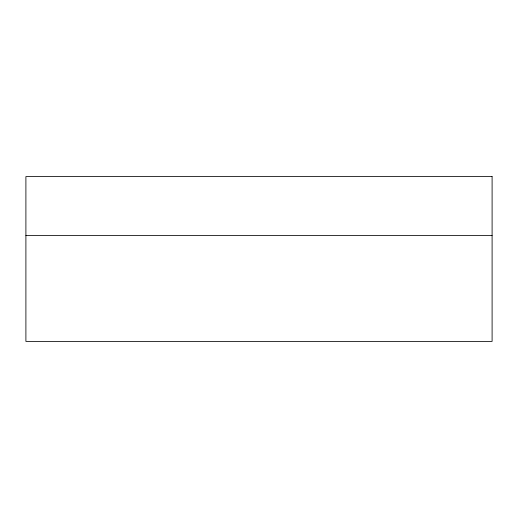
<?xml version="1.0" encoding="UTF-8"?>
<svg xmlns="http://www.w3.org/2000/svg" width="518" height="518" viewBox="0 0 518 518"><rect width="100%" height="100%" fill="white"/><g stroke="black" fill="none" stroke-linecap="round" stroke-linejoin="round"><path stroke-width="0.78" d="M25.9 235.58L492.1 235.58M492.1 176.599L25.9 176.599L25.9 341.401L492.1 341.401L492.1 176.599"/></g></svg>
